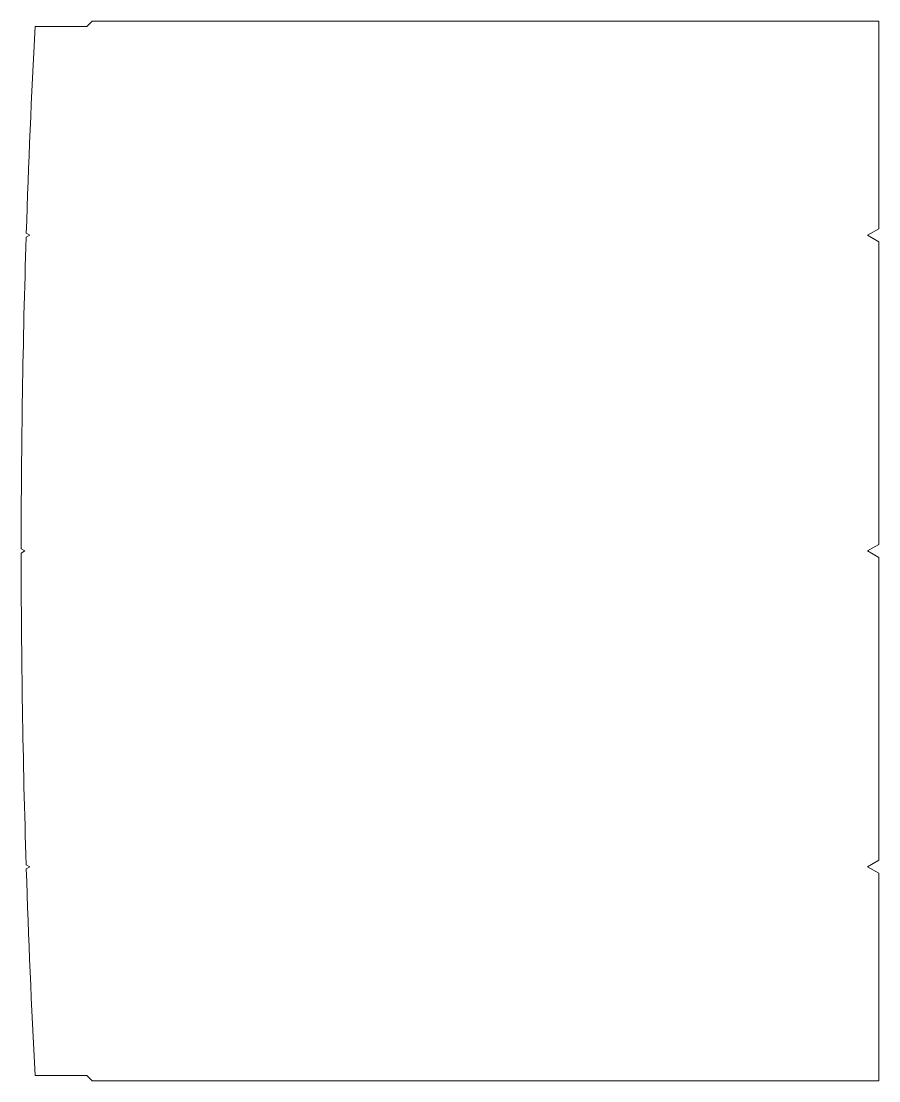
# Model space of a CAD drawing. Extents: x -384 to 221, y -25 to 723.
import ezdxf

# ---------------------------------------------------------------- set-up
doc = ezdxf.new("R2010")
doc.units = 0

msp = doc.modelspace()

# ---------------------------------------------------------------- linework, layer by layer
at = {"color": 7, "lineweight": 13}
for p, q in [((-374.449829, 719.249939), (-338, 719.249939)), ((-338, 719.249939), (-334.25, 722.999939)), ((220.75, 722.999939), (-334.25, 722.999939)), ((220.75, 722.999939), (220.75, 576.618744)), ((212.75, 571.999939), (220.75, 576.618744)), ((-380.745483, 570.55658), (-378.245483, 571.999939)), ((-378.245483, 571.999939), (-380.655151, 573.391144)), ((212.75, 571.999939), (220.75, 567.381134)), ((220.75, 567.381134), (220.75, 353.868713)), ((212.75, 349.249939), (220.75, 353.868713)), ((-381.75, 349.249939), (-384.249878, 350.692932)), ((-384.249878, 347.806946), (-381.75, 349.249939)), ((220.75, 344.631165), (212.75, 349.249939)), ((220.75, 344.631165), (220.75, 131.118713)), ((-378.245483, 126.499939), (-380.745483, 127.943298)), ((212.75, 126.499939), (220.75, 131.118713)), ((-380.655151, 125.108704), (-378.245483, 126.499939)), ((220.75, 121.881165), (212.75, 126.499939)), ((220.75, 121.881165), (220.75, -24.500061)), ((-338, -20.750061), (-374.449829, -20.750061)), ((-334.25, -24.500061), (-338, -20.750061)), ((220.75, -24.500061), (-334.25, -24.500061))]:
    msp.add_line(p, q, dxfattribs=at)
for start, end in [(176.965522, 178.162294), (178.185544, 179.988174), (180.011827, 181.814458), (181.837701, 183.03448)]:
    msp.add_arc((6605.203186, 349.249939), 6989.453125, start, end, dxfattribs=at)

doc.saveas('drawing.dxf')
